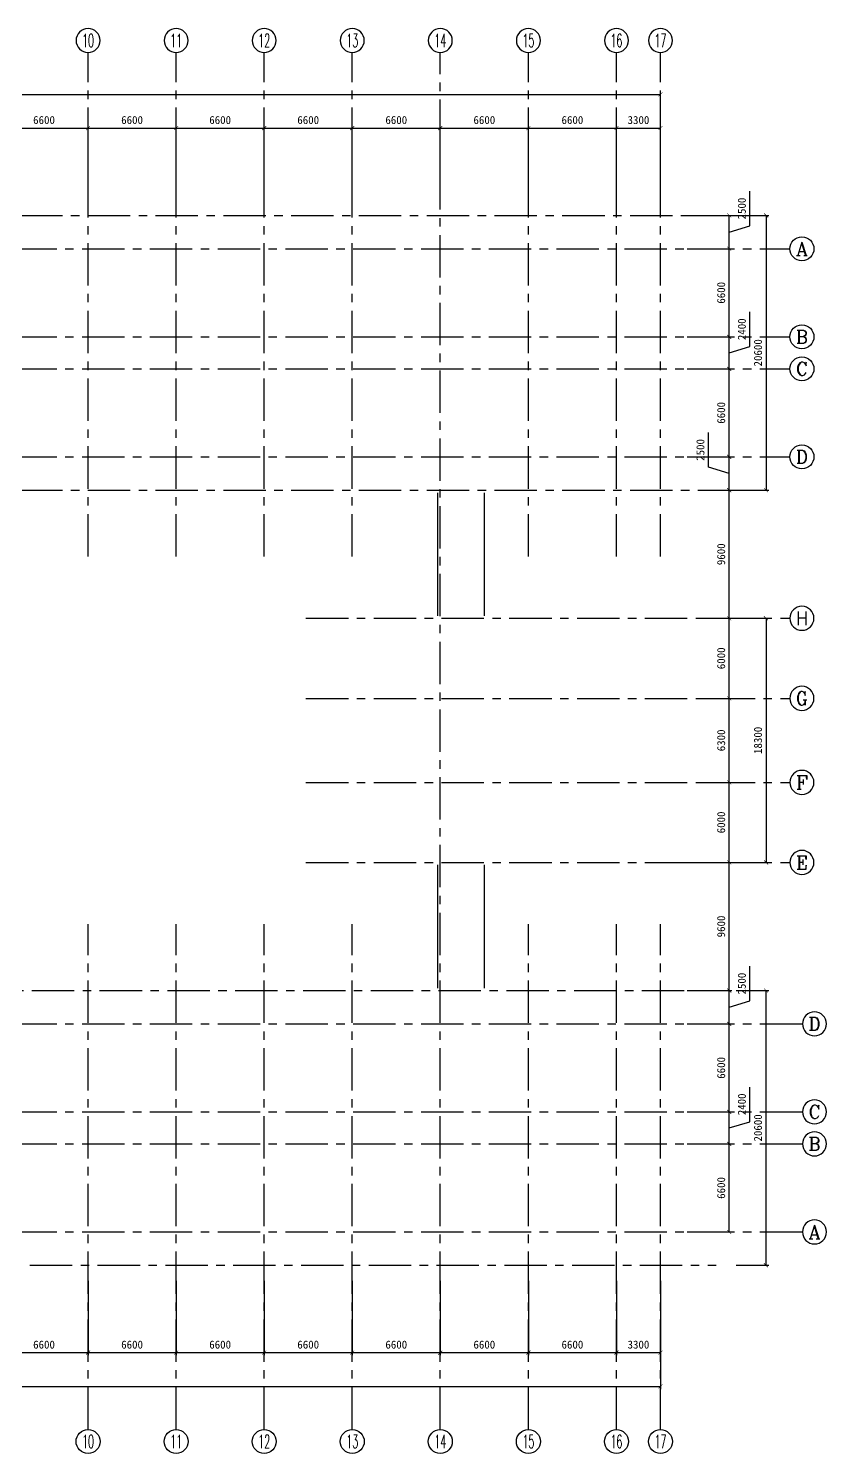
# Model space of a CAD drawing. Extents: x -738708 to 1376724, y 0 to 1572010.
# Drawn here: x -360828 to -301022, y 376015 to 482834 of the extents above; entities that cross this region are included whole.
import ezdxf
from ezdxf.enums import TextEntityAlignment as Align

# ---------------------------------------------------------------- set-up
doc = ezdxf.new("R2010")
doc.units = 0
doc.linetypes.add('CENTER', pattern=[50.8, 31.75, -6.35, 6.35, -6.35])
doc.layers.get('0').update_dxf_attribs({"linetype": 'CONTINUOUS'})
doc.layers.get('DEFPOINTS').update_dxf_attribs({"linetype": 'CONTINUOUS'})
for name, color, linetype in [('AXIS', 7, 'CONTINUOUS'), ('墙基线', 7, 'CONTINUOUS'), ('标注', 7, 'CONTINUOUS'), ('轴线', 1, 'CENTER'), ('轴线号', 7, 'CONTINUOUS')]:
    doc.layers.add(name, color=color, linetype=linetype)
doc.styles.add('COMPLEX', font='COMPLEX')
doc.dimstyles.new('ISO-25', dxfattribs={"dimtxt": 600, "dimasz": 300, "dimexe": 200, "dimexo": 2000, "dimgap": 300, "dimtad": 1, "dimdec": 0, "dimtxsty": 'STANDARD', "dimblk": 'ARCHTICK', "dimcen": 2.5, "dimazin": 3, "dimtfac": 1, "dimtdec": 0, "dimtmove": 0, "dimatfit": 3})

# ---------------------------------------------------------------- blocks, each defined once
blk = doc.blocks.new('_AXISO')
blk.add_circle((0, 0), 0.5)
at = {"layer": '轴线号', "style": 'COMPLEX', "width": 1.041667}
blk.add_attdef('A', text='', height=0.56, dxfattribs=at).set_placement((-0.25, -0.28), (0.25, -0.28), align=Align.FIT)
blk = doc.blocks.new('_ARCHTICK')
at = {"color": 0, "linetype": 'BYBLOCK', "const_width": 0.15}
blk.add_lwpolyline([(-0.5, -0.5), (0.5, 0.5)], dxfattribs=at)
blk = doc.blocks.new('*D15')
at = {"layer": 'DEFPOINTS', "color": 0}
for p in [(-362965, 390970), (-356365, 390970), (-356365, 383575)]:
    blk.add_point(p, dxfattribs=at)
at = {"layer": '标注', "color": 0}
for p, q in [((-362965, 388970), (-362965, 383375)), ((-356365, 388970), (-356365, 383375)), ((-362965, 383575), (-356365, 383575))]:
    blk.add_line(p, q, dxfattribs=at)
at = {"layer": '标注', "color": 0, "xscale": 300, "yscale": 300, "zscale": 300, "rotation": 180}
blk.add_blockref('_ARCHTICK', (-362965, 383575), dxfattribs=at)
at = {"layer": '标注', "color": 0, "xscale": 300, "yscale": 300, "zscale": 300}
blk.add_blockref('_ARCHTICK', (-356365, 383575), dxfattribs=at)
at = {"layer": '标注', "color": 0, "insert": (-359665, 384175), "char_height": 600, "attachment_point": 5}
blk.add_mtext('6600', dxfattribs=at)
blk = doc.blocks.new('*D16')
at = {"layer": 'DEFPOINTS', "color": 0}
for p in [(-356365, 390970), (-349765, 390970), (-349765, 383575)]:
    blk.add_point(p, dxfattribs=at)
at = {"layer": '标注', "color": 0}
for p, q in [((-356365, 388970), (-356365, 383375)), ((-349765, 388970), (-349765, 383375)), ((-356365, 383575), (-349765, 383575))]:
    blk.add_line(p, q, dxfattribs=at)
at = {"layer": '标注', "color": 0, "xscale": 300, "yscale": 300, "zscale": 300, "rotation": 180}
blk.add_blockref('_ARCHTICK', (-356365, 383575), dxfattribs=at)
at = {"layer": '标注', "color": 0, "xscale": 300, "yscale": 300, "zscale": 300}
blk.add_blockref('_ARCHTICK', (-349765, 383575), dxfattribs=at)
at = {"layer": '标注', "color": 0, "insert": (-353065, 384175), "char_height": 600, "attachment_point": 5}
blk.add_mtext('6600', dxfattribs=at)
blk = doc.blocks.new('*D17')
at = {"layer": 'DEFPOINTS', "color": 0}
for p in [(-349765, 390970), (-343165, 390970), (-343165, 383575)]:
    blk.add_point(p, dxfattribs=at)
at = {"layer": '标注', "color": 0}
for p, q in [((-349765, 388970), (-349765, 383375)), ((-343165, 388970), (-343165, 383375)), ((-349765, 383575), (-343165, 383575))]:
    blk.add_line(p, q, dxfattribs=at)
at = {"layer": '标注', "color": 0, "xscale": 300, "yscale": 300, "zscale": 300, "rotation": 180}
blk.add_blockref('_ARCHTICK', (-349765, 383575), dxfattribs=at)
at = {"layer": '标注', "color": 0, "xscale": 300, "yscale": 300, "zscale": 300}
blk.add_blockref('_ARCHTICK', (-343165, 383575), dxfattribs=at)
at = {"layer": '标注', "color": 0, "insert": (-346465, 384175), "char_height": 600, "attachment_point": 5}
blk.add_mtext('6600', dxfattribs=at)
blk = doc.blocks.new('*D18')
at = {"layer": 'DEFPOINTS', "color": 0}
for p in [(-343165, 390970), (-336565, 390970), (-336565, 383575)]:
    blk.add_point(p, dxfattribs=at)
at = {"layer": '标注', "color": 0}
for p, q in [((-343165, 388970), (-343165, 383375)), ((-336565, 388970), (-336565, 383375)), ((-343165, 383575), (-336565, 383575))]:
    blk.add_line(p, q, dxfattribs=at)
at = {"layer": '标注', "color": 0, "xscale": 300, "yscale": 300, "zscale": 300, "rotation": 180}
blk.add_blockref('_ARCHTICK', (-343165, 383575), dxfattribs=at)
at = {"layer": '标注', "color": 0, "xscale": 300, "yscale": 300, "zscale": 300}
blk.add_blockref('_ARCHTICK', (-336565, 383575), dxfattribs=at)
at = {"layer": '标注', "color": 0, "insert": (-339865, 384175), "char_height": 600, "attachment_point": 5}
blk.add_mtext('6600', dxfattribs=at)
blk = doc.blocks.new('*D19')
at = {"layer": 'DEFPOINTS', "color": 0}
for p in [(-336565, 390970), (-329965, 390970), (-329965, 383575)]:
    blk.add_point(p, dxfattribs=at)
at = {"layer": '标注', "color": 0}
for p, q in [((-336565, 388970), (-336565, 383375)), ((-329965, 388970), (-329965, 383375)), ((-336565, 383575), (-329965, 383575))]:
    blk.add_line(p, q, dxfattribs=at)
at = {"layer": '标注', "color": 0, "xscale": 300, "yscale": 300, "zscale": 300, "rotation": 180}
blk.add_blockref('_ARCHTICK', (-336565, 383575), dxfattribs=at)
at = {"layer": '标注', "color": 0, "xscale": 300, "yscale": 300, "zscale": 300}
blk.add_blockref('_ARCHTICK', (-329965, 383575), dxfattribs=at)
at = {"layer": '标注', "color": 0, "insert": (-333265, 384175), "char_height": 600, "attachment_point": 5}
blk.add_mtext('6600', dxfattribs=at)
blk = doc.blocks.new('*D20')
at = {"layer": 'DEFPOINTS', "color": 0}
for p in [(-329965, 390970), (-323365, 390970), (-323365, 383575)]:
    blk.add_point(p, dxfattribs=at)
at = {"layer": '标注', "color": 0}
for p, q in [((-329965, 388970), (-329965, 383375)), ((-323365, 388970), (-323365, 383375)), ((-329965, 383575), (-323365, 383575))]:
    blk.add_line(p, q, dxfattribs=at)
at = {"layer": '标注', "color": 0, "xscale": 300, "yscale": 300, "zscale": 300, "rotation": 180}
blk.add_blockref('_ARCHTICK', (-329965, 383575), dxfattribs=at)
at = {"layer": '标注', "color": 0, "xscale": 300, "yscale": 300, "zscale": 300}
blk.add_blockref('_ARCHTICK', (-323365, 383575), dxfattribs=at)
at = {"layer": '标注', "color": 0, "insert": (-326665, 384175), "char_height": 600, "attachment_point": 5}
blk.add_mtext('6600', dxfattribs=at)
blk = doc.blocks.new('*D21')
at = {"layer": 'DEFPOINTS', "color": 0}
for p in [(-323365, 390970), (-316765, 390970), (-316765, 383575)]:
    blk.add_point(p, dxfattribs=at)
at = {"layer": '标注', "color": 0}
for p, q in [((-323365, 388970), (-323365, 383375)), ((-316765, 388970), (-316765, 383375)), ((-323365, 383575), (-316765, 383575))]:
    blk.add_line(p, q, dxfattribs=at)
at = {"layer": '标注', "color": 0, "xscale": 300, "yscale": 300, "zscale": 300, "rotation": 180}
blk.add_blockref('_ARCHTICK', (-323365, 383575), dxfattribs=at)
at = {"layer": '标注', "color": 0, "xscale": 300, "yscale": 300, "zscale": 300}
blk.add_blockref('_ARCHTICK', (-316765, 383575), dxfattribs=at)
at = {"layer": '标注', "color": 0, "insert": (-320065, 384175), "char_height": 600, "attachment_point": 5}
blk.add_mtext('6600', dxfattribs=at)
blk = doc.blocks.new('*D22')
at = {"layer": 'DEFPOINTS', "color": 0}
for p in [(-316765, 390970), (-313465, 390970), (-313465, 383575)]:
    blk.add_point(p, dxfattribs=at)
at = {"layer": '标注', "color": 0}
for p, q in [((-316765, 388970), (-316765, 383375)), ((-313465, 388970), (-313465, 383375)), ((-316765, 383575), (-313465, 383575))]:
    blk.add_line(p, q, dxfattribs=at)
at = {"layer": '标注', "color": 0, "xscale": 300, "yscale": 300, "zscale": 300, "rotation": 180}
blk.add_blockref('_ARCHTICK', (-316765, 383575), dxfattribs=at)
at = {"layer": '标注', "color": 0, "xscale": 300, "yscale": 300, "zscale": 300}
blk.add_blockref('_ARCHTICK', (-313465, 383575), dxfattribs=at)
at = {"layer": '标注', "color": 0, "insert": (-315115, 384175), "char_height": 600, "attachment_point": 5}
blk.add_mtext('3300', dxfattribs=at)
blk = doc.blocks.new('*D23')
at = {"layer": 'DEFPOINTS', "color": 0}
for p in [(-412465, 385970), (-313465, 385970), (-313465, 381049)]:
    blk.add_point(p, dxfattribs=at)
at = {"layer": '标注', "color": 0}
for p, q in [((-412465, 383970), (-412465, 380849)), ((-313465, 383970), (-313465, 380849)), ((-412465, 381049), (-313465, 381049))]:
    blk.add_line(p, q, dxfattribs=at)
at = {"layer": '标注', "color": 0, "xscale": 300, "yscale": 300, "zscale": 300, "rotation": 180}
blk.add_blockref('_ARCHTICK', (-412465, 381049), dxfattribs=at)
at = {"layer": '标注', "color": 0, "xscale": 300, "yscale": 300, "zscale": 300}
blk.add_blockref('_ARCHTICK', (-313465, 381049), dxfattribs=at)
at = {"layer": '标注', "color": 0, "insert": (-362965, 381649), "char_height": 600, "attachment_point": 5}
blk.add_mtext('99000', dxfattribs=at)
blk = doc.blocks.new('*D33')
at = {"layer": 'DEFPOINTS', "color": 0}
for p in [(-309789, 410722), (-305555, 410722), (-309789, 390122)]:
    blk.add_point(p, dxfattribs=at)
at = {"layer": '标注', "color": 0}
for p, q in [((-307789, 410722), (-305355, 410722)), ((-305555, 390122), (-305555, 410722)), ((-307789, 390122), (-305355, 390122))]:
    blk.add_line(p, q, dxfattribs=at)
at = {"layer": '标注', "color": 0, "xscale": 300, "yscale": 300, "zscale": 300}
for p, rotation in [((-305555, 410722), 90), ((-305555, 390122), 270)]:
    blk.add_blockref('_ARCHTICK', p, dxfattribs=dict(at, rotation=rotation))
at = {"layer": '标注', "color": 0, "insert": (-306155, 400422), "char_height": 600, "attachment_point": 5, "rotation": 90}
blk.add_mtext('20600', dxfattribs=at)
blk = doc.blocks.new('*D34')
at = {"layer": 'DEFPOINTS', "color": 0}
for p in [(-313465, 399222), (-308314, 399222), (-313465, 392622)]:
    blk.add_point(p, dxfattribs=at)
at = {"layer": '标注', "color": 0}
for p, q in [((-311465, 399222), (-308114, 399222)), ((-308314, 392622), (-308314, 399222)), ((-311465, 392622), (-308114, 392622))]:
    blk.add_line(p, q, dxfattribs=at)
at = {"layer": '标注', "color": 0, "xscale": 300, "yscale": 300, "zscale": 300}
for p, rotation in [((-308314, 399222), 90), ((-308314, 392622), 270)]:
    blk.add_blockref('_ARCHTICK', p, dxfattribs=dict(at, rotation=rotation))
at = {"layer": '标注', "color": 0, "insert": (-308914, 395922), "char_height": 600, "attachment_point": 5, "rotation": 90}
blk.add_mtext('6600', dxfattribs=at)
blk = doc.blocks.new('*D31')
at = {"layer": 'DEFPOINTS', "color": 0}
for p in [(-313465, 408222), (-308314, 408222), (-313465, 401622)]:
    blk.add_point(p, dxfattribs=at)
at = {"layer": '标注', "color": 0}
for p, q in [((-311465, 408222), (-308114, 408222)), ((-308314, 401622), (-308314, 408222)), ((-311465, 401622), (-308114, 401622))]:
    blk.add_line(p, q, dxfattribs=at)
at = {"layer": '标注', "color": 0, "xscale": 300, "yscale": 300, "zscale": 300}
for p, rotation in [((-308314, 408222), 90), ((-308314, 401622), 270)]:
    blk.add_blockref('_ARCHTICK', p, dxfattribs=dict(at, rotation=rotation))
at = {"layer": '标注', "color": 0, "insert": (-308914, 404922), "char_height": 600, "attachment_point": 5, "rotation": 90}
blk.add_mtext('6600', dxfattribs=at)
blk = doc.blocks.new('*D30')
at = {"layer": 'DEFPOINTS', "color": 0}
for p in [(-313465, 401622), (-308314, 401622), (-313465, 399222)]:
    blk.add_point(p, dxfattribs=at)
at = {"layer": '标注', "color": 0}
for p, q in [((-306764, 400887), (-306764, 403487)), ((-311465, 401622), (-308114, 401622)), ((-308314, 399222), (-308314, 401622)), ((-308314, 400422), (-306764, 400887)), ((-311465, 399222), (-308114, 399222))]:
    blk.add_line(p, q, dxfattribs=at)
at = {"layer": '标注', "color": 0, "xscale": 300, "yscale": 300, "zscale": 300}
for p, rotation in [((-308314, 401622), 90), ((-308314, 399222), 270)]:
    blk.add_blockref('_ARCHTICK', p, dxfattribs=dict(at, rotation=rotation))
at = {"layer": '标注', "color": 0, "insert": (-307364, 402187), "char_height": 600, "attachment_point": 5, "rotation": 90}
blk.add_mtext('2400', dxfattribs=at)
blk = doc.blocks.new('*D32')
at = {"layer": 'DEFPOINTS', "color": 0}
for p in [(-313465, 410722), (-308314, 410722), (-313465, 408222)]:
    blk.add_point(p, dxfattribs=at)
at = {"layer": '标注', "color": 0}
for p, q in [((-306764, 409937), (-306764, 412537)), ((-311465, 410722), (-308114, 410722)), ((-308314, 408222), (-308314, 410722)), ((-308314, 409472), (-306764, 409937)), ((-311465, 408222), (-308114, 408222))]:
    blk.add_line(p, q, dxfattribs=at)
at = {"layer": '标注', "color": 0, "xscale": 300, "yscale": 300, "zscale": 300}
for p, rotation in [((-308314, 410722), 90), ((-308314, 408222), 270)]:
    blk.add_blockref('_ARCHTICK', p, dxfattribs=dict(at, rotation=rotation))
at = {"layer": '标注', "color": 0, "insert": (-307364, 411237), "char_height": 600, "attachment_point": 5, "rotation": 90}
blk.add_mtext('2500', dxfattribs=at)
blk = doc.blocks.new('*D35')
at = {"layer": 'DEFPOINTS', "color": 0}
for p in [(-313465, 420322), (-308314, 420322), (-313465, 410722)]:
    blk.add_point(p, dxfattribs=at)
at = {"layer": '标注', "color": 0}
for p, q in [((-311465, 420322), (-308114, 420322)), ((-308314, 410722), (-308314, 420322)), ((-311465, 410722), (-308114, 410722))]:
    blk.add_line(p, q, dxfattribs=at)
at = {"layer": '标注', "color": 0, "xscale": 300, "yscale": 300, "zscale": 300}
for p, rotation in [((-308314, 420322), 90), ((-308314, 410722), 270)]:
    blk.add_blockref('_ARCHTICK', p, dxfattribs=dict(at, rotation=rotation))
at = {"layer": '标注', "color": 0, "insert": (-308914, 415522), "char_height": 600, "attachment_point": 5, "rotation": 90}
blk.add_mtext('9600', dxfattribs=at)
blk = doc.blocks.new('*D36')
at = {"layer": 'DEFPOINTS', "color": 0}
for p in [(-308314, 426322), (-308164, 426322), (-308314, 420322)]:
    blk.add_point(p, dxfattribs=at)
at = {"layer": '标注', "color": 0}
for p, q in [((-310164, 426322), (-308514, 426322)), ((-308314, 420322), (-308314, 426322)), ((-310314, 420322), (-308514, 420322))]:
    blk.add_line(p, q, dxfattribs=at)
at = {"layer": '标注', "color": 0, "xscale": 300, "yscale": 300, "zscale": 300}
for p, rotation in [((-308314, 426322), 90), ((-308314, 420322), 270)]:
    blk.add_blockref('_ARCHTICK', p, dxfattribs=dict(at, rotation=rotation))
at = {"layer": '标注', "color": 0, "insert": (-308914, 423322), "char_height": 600, "attachment_point": 5, "rotation": 90}
blk.add_mtext('6000', dxfattribs=at)
blk = doc.blocks.new('*D37')
at = {"layer": 'DEFPOINTS', "color": 0}
for p in [(-308314, 432622), (-308314, 432622), (-308314, 426322)]:
    blk.add_point(p, dxfattribs=at)
at = {"layer": '标注', "color": 0}
for p, q in [((-310314, 432622), (-308514, 432622)), ((-308314, 426322), (-308314, 432622)), ((-310314, 426322), (-308514, 426322))]:
    blk.add_line(p, q, dxfattribs=at)
at = {"layer": '标注', "color": 0, "xscale": 300, "yscale": 300, "zscale": 300}
for p, rotation in [((-308314, 432622), 90), ((-308314, 426322), 270)]:
    blk.add_blockref('_ARCHTICK', p, dxfattribs=dict(at, rotation=rotation))
at = {"layer": '标注', "color": 0, "insert": (-308914, 429472), "char_height": 600, "attachment_point": 5, "rotation": 90}
blk.add_mtext('6300', dxfattribs=at)
blk = doc.blocks.new('*D38')
at = {"layer": 'DEFPOINTS', "color": 0}
for p in [(-308314, 438622), (-308314, 438622), (-308314, 432622)]:
    blk.add_point(p, dxfattribs=at)
at = {"layer": '标注', "color": 0}
for p, q in [((-310314, 438622), (-308514, 438622)), ((-308314, 432622), (-308314, 438622)), ((-310314, 432622), (-308514, 432622))]:
    blk.add_line(p, q, dxfattribs=at)
at = {"layer": '标注', "color": 0, "xscale": 300, "yscale": 300, "zscale": 300}
for p, rotation in [((-308314, 438622), 90), ((-308314, 432622), 270)]:
    blk.add_blockref('_ARCHTICK', p, dxfattribs=dict(at, rotation=rotation))
at = {"layer": '标注', "color": 0, "insert": (-308914, 435622), "char_height": 600, "attachment_point": 5, "rotation": 90}
blk.add_mtext('6000', dxfattribs=at)
blk = doc.blocks.new('*D39')
at = {"layer": 'DEFPOINTS', "color": 0}
for p in [(-308314, 448222), (-308314, 448222), (-308314, 438622)]:
    blk.add_point(p, dxfattribs=at)
at = {"layer": '标注', "color": 0}
for p, q in [((-310314, 448222), (-308514, 448222)), ((-308314, 438622), (-308314, 448222)), ((-310314, 438622), (-308514, 438622))]:
    blk.add_line(p, q, dxfattribs=at)
at = {"layer": '标注', "color": 0, "xscale": 300, "yscale": 300, "zscale": 300}
for p, rotation in [((-308314, 448222), 90), ((-308314, 438622), 270)]:
    blk.add_blockref('_ARCHTICK', p, dxfattribs=dict(at, rotation=rotation))
at = {"layer": '标注', "color": 0, "insert": (-308914, 443422), "char_height": 600, "attachment_point": 5, "rotation": 90}
blk.add_mtext('9600', dxfattribs=at)
blk = doc.blocks.new('*D40')
at = {"layer": 'DEFPOINTS', "color": 0}
for p in [(-308319, 450727), (-308319, 450727), (-308319, 448227)]:
    blk.add_point(p, dxfattribs=at)
at = {"layer": '标注', "color": 0}
for p, q in [((-309869, 449942), (-309869, 452542)), ((-310319, 450727), (-308519, 450727)), ((-308319, 449477), (-309869, 449942)), ((-308319, 448227), (-308319, 450727)), ((-310319, 448227), (-308519, 448227))]:
    blk.add_line(p, q, dxfattribs=at)
at = {"layer": '标注', "color": 0, "xscale": 300, "yscale": 300, "zscale": 300}
for p, rotation in [((-308319, 450727), 90), ((-308319, 448227), 270)]:
    blk.add_blockref('_ARCHTICK', p, dxfattribs=dict(at, rotation=rotation))
at = {"layer": '标注', "color": 0, "insert": (-310469, 451242), "char_height": 600, "attachment_point": 5, "rotation": 90}
blk.add_mtext('2500', dxfattribs=at)
blk = doc.blocks.new('*D41')
at = {"layer": 'DEFPOINTS', "color": 0}
for p in [(-313465, 457322), (-308314, 457322), (-313465, 450722)]:
    blk.add_point(p, dxfattribs=at)
at = {"layer": '标注', "color": 0}
for p, q in [((-311465, 457322), (-308114, 457322)), ((-308314, 450722), (-308314, 457322)), ((-311465, 450722), (-308114, 450722))]:
    blk.add_line(p, q, dxfattribs=at)
at = {"layer": '标注', "color": 0, "xscale": 300, "yscale": 300, "zscale": 300}
for p, rotation in [((-308314, 457322), 90), ((-308314, 450722), 270)]:
    blk.add_blockref('_ARCHTICK', p, dxfattribs=dict(at, rotation=rotation))
at = {"layer": '标注', "color": 0, "insert": (-308914, 454022), "char_height": 600, "attachment_point": 5, "rotation": 90}
blk.add_mtext('6600', dxfattribs=at)
blk = doc.blocks.new('*D42')
at = {"layer": 'DEFPOINTS', "color": 0}
for p in [(-313465, 459722), (-308314, 459722), (-313465, 457322)]:
    blk.add_point(p, dxfattribs=at)
at = {"layer": '标注', "color": 0}
for p, q in [((-306764, 458987), (-306764, 461587)), ((-311465, 459722), (-308114, 459722)), ((-308314, 457322), (-308314, 459722)), ((-308314, 458522), (-306764, 458987)), ((-311465, 457322), (-308114, 457322))]:
    blk.add_line(p, q, dxfattribs=at)
at = {"layer": '标注', "color": 0, "xscale": 300, "yscale": 300, "zscale": 300}
for p, rotation in [((-308314, 459722), 90), ((-308314, 457322), 270)]:
    blk.add_blockref('_ARCHTICK', p, dxfattribs=dict(at, rotation=rotation))
at = {"layer": '标注', "color": 0, "insert": (-307364, 460287), "char_height": 600, "attachment_point": 5, "rotation": 90}
blk.add_mtext('2400', dxfattribs=at)
blk = doc.blocks.new('*D43')
at = {"layer": 'DEFPOINTS', "color": 0}
for p in [(-313465, 466322), (-308314, 466322), (-313465, 459722)]:
    blk.add_point(p, dxfattribs=at)
at = {"layer": '标注', "color": 0}
for p, q in [((-311465, 466322), (-308114, 466322)), ((-308314, 459722), (-308314, 466322)), ((-311465, 459722), (-308114, 459722))]:
    blk.add_line(p, q, dxfattribs=at)
at = {"layer": '标注', "color": 0, "xscale": 300, "yscale": 300, "zscale": 300}
for p, rotation in [((-308314, 466322), 90), ((-308314, 459722), 270)]:
    blk.add_blockref('_ARCHTICK', p, dxfattribs=dict(at, rotation=rotation))
at = {"layer": '标注', "color": 0, "insert": (-308914, 463022), "char_height": 600, "attachment_point": 5, "rotation": 90}
blk.add_mtext('6600', dxfattribs=at)
blk = doc.blocks.new('*D44')
at = {"layer": 'DEFPOINTS', "color": 0}
for p in [(-313465, 468822), (-308314, 468822), (-313465, 466322)]:
    blk.add_point(p, dxfattribs=at)
at = {"layer": '标注', "color": 0}
for p, q in [((-306764, 468037), (-306764, 470637)), ((-311465, 468822), (-308114, 468822)), ((-308314, 466322), (-308314, 468822)), ((-308314, 467572), (-306764, 468037)), ((-311465, 466322), (-308114, 466322))]:
    blk.add_line(p, q, dxfattribs=at)
at = {"layer": '标注', "color": 0, "xscale": 300, "yscale": 300, "zscale": 300}
for p, rotation in [((-308314, 468822), 90), ((-308314, 466322), 270)]:
    blk.add_blockref('_ARCHTICK', p, dxfattribs=dict(at, rotation=rotation))
at = {"layer": '标注', "color": 0, "insert": (-307364, 469337), "char_height": 600, "attachment_point": 5, "rotation": 90}
blk.add_mtext('2500', dxfattribs=at)
blk = doc.blocks.new('*D45')
at = {"layer": 'DEFPOINTS', "color": 0}
for p in [(-311465, 468822), (-311465, 448222), (-305555, 448222)]:
    blk.add_point(p, dxfattribs=at)
at = {"layer": '标注', "color": 0}
for p, q in [((-309465, 468822), (-305355, 468822)), ((-305555, 468822), (-305555, 448222)), ((-309465, 448222), (-305355, 448222))]:
    blk.add_line(p, q, dxfattribs=at)
at = {"layer": '标注', "color": 0, "xscale": 300, "yscale": 300, "zscale": 300}
for p, rotation in [((-305555, 468822), 90), ((-305555, 448222), 270)]:
    blk.add_blockref('_ARCHTICK', p, dxfattribs=dict(at, rotation=rotation))
at = {"layer": '标注', "color": 0, "insert": (-306155, 458522), "char_height": 600, "attachment_point": 5, "rotation": 90}
blk.add_mtext('20600', dxfattribs=at)
blk = doc.blocks.new('*D46')
at = {"layer": 'DEFPOINTS', "color": 0}
for p in [(-310314, 438622), (-310314, 420322), (-305555, 420322)]:
    blk.add_point(p, dxfattribs=at)
at = {"layer": '标注', "color": 0}
for p, q in [((-308314, 438622), (-305355, 438622)), ((-305555, 438622), (-305555, 420322)), ((-308314, 420322), (-305355, 420322))]:
    blk.add_line(p, q, dxfattribs=at)
at = {"layer": '标注', "color": 0, "xscale": 300, "yscale": 300, "zscale": 300}
for p, rotation in [((-305555, 438622), 90), ((-305555, 420322), 270)]:
    blk.add_blockref('_ARCHTICK', p, dxfattribs=dict(at, rotation=rotation))
at = {"layer": '标注', "color": 0, "insert": (-306155, 429472), "char_height": 600, "attachment_point": 5, "rotation": 90}
blk.add_mtext('18300', dxfattribs=at)
blk = doc.blocks.new('*D56')
at = {"layer": 'DEFPOINTS', "color": 0}
for p in [(-356365, 475369), (-362965, 467975), (-356365, 467975)]:
    blk.add_point(p, dxfattribs=at)
at = {"layer": '标注', "color": 0}
for p, q in [((-362965, 469975), (-362965, 475569)), ((-362965, 475369), (-356365, 475369)), ((-356365, 469975), (-356365, 475569))]:
    blk.add_line(p, q, dxfattribs=at)
at = {"layer": '标注', "color": 0, "xscale": 300, "yscale": 300, "zscale": 300, "rotation": 180}
blk.add_blockref('_ARCHTICK', (-362965, 475369), dxfattribs=at)
at = {"layer": '标注', "color": 0, "xscale": 300, "yscale": 300, "zscale": 300}
blk.add_blockref('_ARCHTICK', (-356365, 475369), dxfattribs=at)
at = {"layer": '标注', "color": 0, "insert": (-359665, 475969), "char_height": 600, "attachment_point": 5}
blk.add_mtext('6600', dxfattribs=at)
blk = doc.blocks.new('*D54')
at = {"layer": 'DEFPOINTS', "color": 0}
for p in [(-313465, 477895), (-412465, 472975), (-313465, 472975)]:
    blk.add_point(p, dxfattribs=at)
at = {"layer": '标注', "color": 0}
for p, q in [((-412465, 474975), (-412465, 478095)), ((-412465, 477895), (-313465, 477895)), ((-313465, 474975), (-313465, 478095))]:
    blk.add_line(p, q, dxfattribs=at)
at = {"layer": '标注', "color": 0, "xscale": 300, "yscale": 300, "zscale": 300, "rotation": 180}
blk.add_blockref('_ARCHTICK', (-412465, 477895), dxfattribs=at)
at = {"layer": '标注', "color": 0, "xscale": 300, "yscale": 300, "zscale": 300}
blk.add_blockref('_ARCHTICK', (-313465, 477895), dxfattribs=at)
at = {"layer": '标注', "color": 0, "insert": (-362965, 478495), "char_height": 600, "attachment_point": 5}
blk.add_mtext('99000', dxfattribs=at)
blk = doc.blocks.new('*D63')
at = {"layer": 'DEFPOINTS', "color": 0}
for p in [(-313465, 475369), (-316765, 467975), (-313465, 467975)]:
    blk.add_point(p, dxfattribs=at)
at = {"layer": '标注', "color": 0}
for p, q in [((-316765, 469975), (-316765, 475569)), ((-316765, 475369), (-313465, 475369)), ((-313465, 469975), (-313465, 475569))]:
    blk.add_line(p, q, dxfattribs=at)
at = {"layer": '标注', "color": 0, "xscale": 300, "yscale": 300, "zscale": 300, "rotation": 180}
blk.add_blockref('_ARCHTICK', (-316765, 475369), dxfattribs=at)
at = {"layer": '标注', "color": 0, "xscale": 300, "yscale": 300, "zscale": 300}
blk.add_blockref('_ARCHTICK', (-313465, 475369), dxfattribs=at)
at = {"layer": '标注', "color": 0, "insert": (-315115, 475969), "char_height": 600, "attachment_point": 5}
blk.add_mtext('3300', dxfattribs=at)
blk = doc.blocks.new('*D62')
at = {"layer": 'DEFPOINTS', "color": 0}
for p in [(-316765, 475369), (-323365, 467975), (-316765, 467975)]:
    blk.add_point(p, dxfattribs=at)
at = {"layer": '标注', "color": 0}
for p, q in [((-323365, 469975), (-323365, 475569)), ((-323365, 475369), (-316765, 475369)), ((-316765, 469975), (-316765, 475569))]:
    blk.add_line(p, q, dxfattribs=at)
at = {"layer": '标注', "color": 0, "xscale": 300, "yscale": 300, "zscale": 300, "rotation": 180}
blk.add_blockref('_ARCHTICK', (-323365, 475369), dxfattribs=at)
at = {"layer": '标注', "color": 0, "xscale": 300, "yscale": 300, "zscale": 300}
blk.add_blockref('_ARCHTICK', (-316765, 475369), dxfattribs=at)
at = {"layer": '标注', "color": 0, "insert": (-320065, 475969), "char_height": 600, "attachment_point": 5}
blk.add_mtext('6600', dxfattribs=at)
blk = doc.blocks.new('*D61')
at = {"layer": 'DEFPOINTS', "color": 0}
for p in [(-323365, 475369), (-329965, 467975), (-323365, 467975)]:
    blk.add_point(p, dxfattribs=at)
at = {"layer": '标注', "color": 0}
for p, q in [((-329965, 469975), (-329965, 475569)), ((-329965, 475369), (-323365, 475369)), ((-323365, 469975), (-323365, 475569))]:
    blk.add_line(p, q, dxfattribs=at)
at = {"layer": '标注', "color": 0, "xscale": 300, "yscale": 300, "zscale": 300, "rotation": 180}
blk.add_blockref('_ARCHTICK', (-329965, 475369), dxfattribs=at)
at = {"layer": '标注', "color": 0, "xscale": 300, "yscale": 300, "zscale": 300}
blk.add_blockref('_ARCHTICK', (-323365, 475369), dxfattribs=at)
at = {"layer": '标注', "color": 0, "insert": (-326665, 475969), "char_height": 600, "attachment_point": 5}
blk.add_mtext('6600', dxfattribs=at)
blk = doc.blocks.new('*D60')
at = {"layer": 'DEFPOINTS', "color": 0}
for p in [(-329965, 475369), (-336565, 467975), (-329965, 467975)]:
    blk.add_point(p, dxfattribs=at)
at = {"layer": '标注', "color": 0}
for p, q in [((-336565, 469975), (-336565, 475569)), ((-336565, 475369), (-329965, 475369)), ((-329965, 469975), (-329965, 475569))]:
    blk.add_line(p, q, dxfattribs=at)
at = {"layer": '标注', "color": 0, "xscale": 300, "yscale": 300, "zscale": 300, "rotation": 180}
blk.add_blockref('_ARCHTICK', (-336565, 475369), dxfattribs=at)
at = {"layer": '标注', "color": 0, "xscale": 300, "yscale": 300, "zscale": 300}
blk.add_blockref('_ARCHTICK', (-329965, 475369), dxfattribs=at)
at = {"layer": '标注', "color": 0, "insert": (-333265, 475969), "char_height": 600, "attachment_point": 5}
blk.add_mtext('6600', dxfattribs=at)
blk = doc.blocks.new('*D59')
at = {"layer": 'DEFPOINTS', "color": 0}
for p in [(-336565, 475369), (-343165, 467975), (-336565, 467975)]:
    blk.add_point(p, dxfattribs=at)
at = {"layer": '标注', "color": 0}
for p, q in [((-343165, 469975), (-343165, 475569)), ((-343165, 475369), (-336565, 475369)), ((-336565, 469975), (-336565, 475569))]:
    blk.add_line(p, q, dxfattribs=at)
at = {"layer": '标注', "color": 0, "xscale": 300, "yscale": 300, "zscale": 300, "rotation": 180}
blk.add_blockref('_ARCHTICK', (-343165, 475369), dxfattribs=at)
at = {"layer": '标注', "color": 0, "xscale": 300, "yscale": 300, "zscale": 300}
blk.add_blockref('_ARCHTICK', (-336565, 475369), dxfattribs=at)
at = {"layer": '标注', "color": 0, "insert": (-339865, 475969), "char_height": 600, "attachment_point": 5}
blk.add_mtext('6600', dxfattribs=at)
blk = doc.blocks.new('*D58')
at = {"layer": 'DEFPOINTS', "color": 0}
for p in [(-343165, 475369), (-349765, 467975), (-343165, 467975)]:
    blk.add_point(p, dxfattribs=at)
at = {"layer": '标注', "color": 0}
for p, q in [((-349765, 469975), (-349765, 475569)), ((-349765, 475369), (-343165, 475369)), ((-343165, 469975), (-343165, 475569))]:
    blk.add_line(p, q, dxfattribs=at)
at = {"layer": '标注', "color": 0, "xscale": 300, "yscale": 300, "zscale": 300, "rotation": 180}
blk.add_blockref('_ARCHTICK', (-349765, 475369), dxfattribs=at)
at = {"layer": '标注', "color": 0, "xscale": 300, "yscale": 300, "zscale": 300}
blk.add_blockref('_ARCHTICK', (-343165, 475369), dxfattribs=at)
at = {"layer": '标注', "color": 0, "insert": (-346465, 475969), "char_height": 600, "attachment_point": 5}
blk.add_mtext('6600', dxfattribs=at)
blk = doc.blocks.new('*D57')
at = {"layer": 'DEFPOINTS', "color": 0}
for p in [(-349765, 475369), (-356365, 467975), (-349765, 467975)]:
    blk.add_point(p, dxfattribs=at)
at = {"layer": '标注', "color": 0}
for p, q in [((-356365, 469975), (-356365, 475569)), ((-356365, 475369), (-349765, 475369)), ((-349765, 469975), (-349765, 475569))]:
    blk.add_line(p, q, dxfattribs=at)
at = {"layer": '标注', "color": 0, "xscale": 300, "yscale": 300, "zscale": 300, "rotation": 180}
blk.add_blockref('_ARCHTICK', (-356365, 475369), dxfattribs=at)
at = {"layer": '标注', "color": 0, "xscale": 300, "yscale": 300, "zscale": 300}
blk.add_blockref('_ARCHTICK', (-349765, 475369), dxfattribs=at)
at = {"layer": '标注', "color": 0, "insert": (-353065, 475969), "char_height": 600, "attachment_point": 5}
blk.add_mtext('6600', dxfattribs=at)

msp = doc.modelspace()

# ---------------------------------------------------------------- linework, layer by layer
at = {"layer": '墙基线'}
for p, q in [((-330149.5, 438807.3), (-330149.5, 448037.3)), ((-326664.5, 438807.3), (-326664.5, 448037.3)), ((-330149.5, 410907.3), (-330149.5, 420137.3)), ((-326664.5, 410907.3), (-326664.5, 420137.3))]:
    msp.add_line(p, q, dxfattribs=at)
at = {"layer": '轴线', "ltscale": 100}
for p, q in [((-356364.5, 443258.7), (-356364.5, 481033.5)), ((-349764.5, 443258.7), (-349764.5, 481033.5)), ((-343164.5, 443258.7), (-343164.5, 481033.5)), ((-336564.5, 443258.7), (-336564.5, 481033.5)), ((-329964.5, 377815.3), (-329964.5, 481033.5)), ((-323364.5, 443258.7), (-323364.5, 481033.5)), ((-316764.5, 443258.7), (-316764.5, 481033.5)), ((-313464.5, 443258.7), (-313464.5, 481033.5)), ((-417341.3, 468822.3), (-305542.8, 468822.3)), ((-422850.1, 466322.3), (-303763.8, 466322.3)), ((-422850.1, 459722.3), (-303763.8, 459722.3)), ((-422850.1, 457322.3), (-303763.8, 457322.3)), ((-422850.1, 450722.3), (-303763.8, 450722.3)), ((-417341.3, 448222.3), (-305542.8, 448222.3)), ((-340032.3, 438622.3), (-303763.8, 438622.3)), ((-340032.3, 432622.3), (-303763.8, 432622.3)), ((-340032.3, 426322.3), (-303763.8, 426322.3)), ((-340032.3, 420322.3), (-303763.8, 420322.3)), ((-356364.5, 377815.3), (-356364.5, 415685.9)), ((-349764.5, 377815.3), (-349764.5, 415685.9)), ((-343164.5, 377815.3), (-343164.5, 415685.9)), ((-336564.5, 377815.3), (-336564.5, 415685.9)), ((-323364.5, 377815.3), (-323364.5, 415685.9)), ((-316764.5, 377815.3), (-316764.5, 415685.9)), ((-313464.5, 377815.3), (-313464.5, 415685.9)), ((-416455.7, 410722.3), (-309366.5, 410722.3)), ((-422850.1, 408222.3), (-302822, 408222.3)), ((-422850.1, 401622.3), (-302822, 401622.3)), ((-422850.1, 399222.3), (-302822, 399222.3)), ((-422850.1, 392622.3), (-302822, 392622.3)), ((-416605, 390122.3), (-309299.7, 390122.3))]:
    msp.add_line(p, q, dxfattribs=at)

# ---------------------------------------------------------------- block references
at = {"layer": 'AXIS'}
ref = msp.add_blockref('_AXISO', (-356364.5, 481933.5), dxfattribs=dict(at, xscale=-1800, yscale=1800, zscale=1800, rotation=180))
ref.add_attrib('A', '10', dxfattribs={"layer": '轴线号', "height": 1008, "style": 'COMPLEX', "width": 0.646552}).set_placement((-356814.5, 481429.5), (-355914.5, 481429.5), align=Align.FIT)
ref = msp.add_blockref('_AXISO', (-349764.5, 481933.5), dxfattribs=dict(at, xscale=-1800, yscale=1800, zscale=1800, rotation=180))
ref.add_attrib('A', '11', dxfattribs={"layer": '轴线号', "height": 1008, "style": 'COMPLEX', "width": 0.78125}).set_placement((-350214.5, 481429.5), (-349314.5, 481429.5), align=Align.FIT)
ref = msp.add_blockref('_AXISO', (-343164.5, 481933.5), dxfattribs=dict(at, xscale=-1800, yscale=1800, zscale=1800, rotation=180))
ref.add_attrib('A', '12', dxfattribs={"layer": '轴线号', "height": 1008, "style": 'COMPLEX', "width": 0.646552}).set_placement((-343614.5, 481429.5), (-342714.5, 481429.5), align=Align.FIT)
ref = msp.add_blockref('_AXISO', (-336564.5, 481933.5), dxfattribs=dict(at, xscale=-1800, yscale=1800, zscale=1800, rotation=180))
ref.add_attrib('A', '13', dxfattribs={"layer": '轴线号', "height": 1008, "style": 'COMPLEX', "width": 0.646552}).set_placement((-337014.5, 481429.5), (-336114.5, 481429.5), align=Align.FIT)
ref = msp.add_blockref('_AXISO', (-329964.5, 481933.5), dxfattribs=dict(at, xscale=-1800, yscale=1800, zscale=1800, rotation=180))
ref.add_attrib('A', '14', dxfattribs={"layer": '轴线号', "height": 1008, "style": 'COMPLEX', "width": 0.604839}).set_placement((-330414.5, 481429.5), (-329514.5, 481429.5), align=Align.FIT)
ref = msp.add_blockref('_AXISO', (-323364.5, 481933.5), dxfattribs=dict(at, xscale=-1800, yscale=1800, zscale=1800, rotation=180))
ref.add_attrib('A', '15', dxfattribs={"layer": '轴线号', "height": 1008, "style": 'COMPLEX', "width": 0.646552}).set_placement((-323814.5, 481429.5), (-322914.5, 481429.5), align=Align.FIT)
ref = msp.add_blockref('_AXISO', (-316764.5, 481933.5), dxfattribs=dict(at, xscale=-1800, yscale=1800, zscale=1800, rotation=180))
ref.add_attrib('A', '16', dxfattribs={"layer": '轴线号', "height": 1008, "style": 'COMPLEX', "width": 0.646552}).set_placement((-317214.5, 481429.5), (-316314.5, 481429.5), align=Align.FIT)
ref = msp.add_blockref('_AXISO', (-313464.5, 481933.5), dxfattribs=dict(at, xscale=-1800, yscale=1800, zscale=1800, rotation=180))
ref.add_attrib('A', '17', dxfattribs={"layer": '轴线号', "height": 1008, "style": 'COMPLEX', "width": 0.646552}).set_placement((-313914.5, 481429.5), (-313014.5, 481429.5), align=Align.FIT)
ref = msp.add_blockref('_AXISO', (-302863.8, 466322.3), dxfattribs=dict(at, xscale=1800, yscale=1800, zscale=1800, rotation=180))
ref.add_attrib('A', 'A', dxfattribs={"layer": '轴线号', "height": 1008, "style": 'COMPLEX', "width": 1.041667}).set_placement((-303313.8, 465818.3), (-302413.8, 465818.3), align=Align.FIT)
ref = msp.add_blockref('_AXISO', (-302863.8, 459722.3), dxfattribs=dict(at, xscale=1800, yscale=1800, zscale=1800, rotation=180))
ref.add_attrib('A', 'B', dxfattribs={"layer": '轴线号', "height": 1008, "style": 'COMPLEX', "width": 1.102941}).set_placement((-303313.8, 459218.3), (-302413.8, 459218.3), align=Align.FIT)
ref = msp.add_blockref('_AXISO', (-302863.8, 457322.3), dxfattribs=dict(at, xscale=1800, yscale=1800, zscale=1800, rotation=180))
ref.add_attrib('A', 'C', dxfattribs={"layer": '轴线号', "height": 1008, "style": 'COMPLEX', "width": 1.25}).set_placement((-303313.8, 456818.3), (-302413.8, 456818.3), align=Align.FIT)
ref = msp.add_blockref('_AXISO', (-302863.8, 450722.3), dxfattribs=dict(at, xscale=1800, yscale=1800, zscale=1800, rotation=180))
ref.add_attrib('A', 'D', dxfattribs={"layer": '轴线号', "height": 1008, "style": 'COMPLEX', "width": 1.102941}).set_placement((-303313.8, 450218.3), (-302413.8, 450218.3), align=Align.FIT)
ref = msp.add_blockref('_AXISO', (-302863.8, 438622.3), dxfattribs=dict(at, xscale=-1800, yscale=1800, zscale=1800))
ref.add_attrib('A', 'H', dxfattribs={"layer": '轴线号', "height": 1008, "style": 'COMPLEX', "width": 0.9375}).set_placement((-303313.8, 438118.3), (-302413.8, 438118.3), align=Align.FIT)
ref = msp.add_blockref('_AXISO', (-302863.8, 432622.3), dxfattribs=dict(at, xscale=-1800, yscale=1800, zscale=1800))
ref.add_attrib('A', 'G', dxfattribs={"layer": '轴线号', "height": 1008, "style": 'COMPLEX', "width": 1.041667}).set_placement((-303313.8, 432118.3), (-302413.8, 432118.3), align=Align.FIT)
ref = msp.add_blockref('_AXISO', (-302863.8, 426322.3), dxfattribs=dict(at, xscale=-1800, yscale=1800, zscale=1800))
ref.add_attrib('A', 'F', dxfattribs={"layer": '轴线号', "height": 1008, "style": 'COMPLEX', "width": 1.171875}).set_placement((-303313.8, 425818.3), (-302413.8, 425818.3), align=Align.FIT)
ref = msp.add_blockref('_AXISO', (-302863.8, 420322.3), dxfattribs=dict(at, xscale=-1800, yscale=1800, zscale=1800))
ref.add_attrib('A', 'E', dxfattribs={"layer": '轴线号', "height": 1008, "style": 'COMPLEX', "width": 1.171875}).set_placement((-303313.8, 419818.3), (-302413.8, 419818.3), align=Align.FIT)
ref = msp.add_blockref('_AXISO', (-301922, 408222.3), dxfattribs=dict(at, xscale=-1800, yscale=1800, zscale=1800))
ref.add_attrib('A', 'D', dxfattribs={"layer": '轴线号', "height": 1008, "style": 'COMPLEX', "width": 1.102941}).set_placement((-302372, 407718.3), (-301472, 407718.3), align=Align.FIT)
ref = msp.add_blockref('_AXISO', (-301922, 401622.3), dxfattribs=dict(at, xscale=-1800, yscale=1800, zscale=1800))
ref.add_attrib('A', 'C', dxfattribs={"layer": '轴线号', "height": 1008, "style": 'COMPLEX', "width": 1.25}).set_placement((-302372, 401118.3), (-301472, 401118.3), align=Align.FIT)
ref = msp.add_blockref('_AXISO', (-301922, 399222.3), dxfattribs=dict(at, xscale=-1800, yscale=1800, zscale=1800))
ref.add_attrib('A', 'B', dxfattribs={"layer": '轴线号', "height": 1008, "style": 'COMPLEX', "width": 1.102941}).set_placement((-302372, 398718.3), (-301472, 398718.3), align=Align.FIT)
ref = msp.add_blockref('_AXISO', (-301922, 392622.3), dxfattribs=dict(at, xscale=-1800, yscale=1800, zscale=1800))
ref.add_attrib('A', 'A', dxfattribs={"layer": '轴线号', "height": 1008, "style": 'COMPLEX', "width": 1.041667}).set_placement((-302372, 392118.3), (-301472, 392118.3), align=Align.FIT)
ref = msp.add_blockref('_AXISO', (-356364.5, 376915.3), dxfattribs=dict(at, xscale=1800, yscale=1800, zscale=1800))
ref.add_attrib('A', '10', dxfattribs={"layer": '轴线号', "height": 1008, "style": 'COMPLEX', "width": 0.646552}).set_placement((-356814.5, 376411.3), (-355914.5, 376411.3), align=Align.FIT)
ref = msp.add_blockref('_AXISO', (-349764.5, 376915.3), dxfattribs=dict(at, xscale=1800, yscale=1800, zscale=1800))
ref.add_attrib('A', '11', dxfattribs={"layer": '轴线号', "height": 1008, "style": 'COMPLEX', "width": 0.78125}).set_placement((-350214.5, 376411.3), (-349314.5, 376411.3), align=Align.FIT)
ref = msp.add_blockref('_AXISO', (-343164.5, 376915.3), dxfattribs=dict(at, xscale=1800, yscale=1800, zscale=1800))
ref.add_attrib('A', '12', dxfattribs={"layer": '轴线号', "height": 1008, "style": 'COMPLEX', "width": 0.646552}).set_placement((-343614.5, 376411.3), (-342714.5, 376411.3), align=Align.FIT)
ref = msp.add_blockref('_AXISO', (-336564.5, 376915.3), dxfattribs=dict(at, xscale=1800, yscale=1800, zscale=1800))
ref.add_attrib('A', '13', dxfattribs={"layer": '轴线号', "height": 1008, "style": 'COMPLEX', "width": 0.646552}).set_placement((-337014.5, 376411.3), (-336114.5, 376411.3), align=Align.FIT)
ref = msp.add_blockref('_AXISO', (-329964.5, 376915.3), dxfattribs=dict(at, xscale=1800, yscale=1800, zscale=1800))
ref.add_attrib('A', '14', dxfattribs={"layer": '轴线号', "height": 1008, "style": 'COMPLEX', "width": 0.604839}).set_placement((-330414.5, 376411.3), (-329514.5, 376411.3), align=Align.FIT)
ref = msp.add_blockref('_AXISO', (-323364.5, 376915.3), dxfattribs=dict(at, xscale=1800, yscale=1800, zscale=1800))
ref.add_attrib('A', '15', dxfattribs={"layer": '轴线号', "height": 1008, "style": 'COMPLEX', "width": 0.646552}).set_placement((-323814.5, 376411.3), (-322914.5, 376411.3), align=Align.FIT)
ref = msp.add_blockref('_AXISO', (-316764.5, 376915.3), dxfattribs=dict(at, xscale=1800, yscale=1800, zscale=1800))
ref.add_attrib('A', '16', dxfattribs={"layer": '轴线号', "height": 1008, "style": 'COMPLEX', "width": 0.646552}).set_placement((-317214.5, 376411.3), (-316314.5, 376411.3), align=Align.FIT)
ref = msp.add_blockref('_AXISO', (-313464.5, 376915.3), dxfattribs=dict(at, xscale=1800, yscale=1800, zscale=1800))
ref.add_attrib('A', '17', dxfattribs={"layer": '轴线号', "height": 1008, "style": 'COMPLEX', "width": 0.646552}).set_placement((-313914.5, 376411.3), (-313014.5, 376411.3), align=Align.FIT)

# ---------------------------------------------------------------- dimensions: what is measured, and where the dimension line sits
at = {"layer": '标注'}
for base, p1, p2, picture, middle in [((-313464.5, 477895.3), (-412464.5, 472974.5), (-313464.5, 472974.5), '*D54', (-362964.5, 478495.3)), ((-313464.5, 381049.3), (-412464.5, 385970.1), (-313464.5, 385970.1), '*D23', (-362964.5, 381649.3))]:
    dim = msp.add_linear_dim(base=base, p1=p1, p2=p2, dimstyle='ISO-25', dxfattribs=at)
    dim.commit()
    dim.dimension.update_dxf_attribs({"geometry": picture, "text_midpoint": middle})
for base, p1, p2, picture, middle in [((-356364.5, 475369.1), (-362964.5, 467974.5), (-356364.5, 467974.5), '*D56', (-359664.5, 475969.1)), ((-349764.5, 475369.1), (-356364.5, 467974.5), (-349764.5, 467974.5), '*D57', (-353064.5, 475969.1)), ((-343164.5, 475369.1), (-349764.5, 467974.5), (-343164.5, 467974.5), '*D58', (-346464.5, 475969.1)), ((-336564.5, 475369.1), (-343164.5, 467974.5), (-336564.5, 467974.5), '*D59', (-339864.5, 475969.1)), ((-329964.5, 475369.1), (-336564.5, 467974.5), (-329964.5, 467974.5), '*D60', (-333264.5, 475969.1)), ((-323364.5, 475369.1), (-329964.5, 467974.5), (-323364.5, 467974.5), '*D61', (-326664.5, 475969.1)), ((-316764.5, 475369.1), (-323364.5, 467974.5), (-316764.5, 467974.5), '*D62', (-320064.5, 475969.1)), ((-313464.5, 475369.1), (-316764.5, 467974.5), (-313464.5, 467974.5), '*D63', (-315114.5, 475969.1)), ((-356364.5, 383575.5), (-362964.5, 390970.1), (-356364.5, 390970.1), '*D15', (-359664.5, 384175.5)), ((-349764.5, 383575.5), (-356364.5, 390970.1), (-349764.5, 390970.1), '*D16', (-353064.5, 384175.5)), ((-343164.5, 383575.5), (-349764.5, 390970.1), (-343164.5, 390970.1), '*D17', (-346464.5, 384175.5)), ((-336564.5, 383575.5), (-343164.5, 390970.1), (-336564.5, 390970.1), '*D18', (-339864.5, 384175.5)), ((-329964.5, 383575.5), (-336564.5, 390970.1), (-329964.5, 390970.1), '*D19', (-333264.5, 384175.5)), ((-323364.5, 383575.5), (-329964.5, 390970.1), (-323364.5, 390970.1), '*D20', (-326664.5, 384175.5)), ((-316764.5, 383575.5), (-323364.5, 390970.1), (-316764.5, 390970.1), '*D21', (-320064.5, 384175.5)), ((-313464.5, 383575.5), (-316764.5, 390970.1), (-313464.5, 390970.1), '*D22', (-315114.5, 384175.5))]:
    dim = msp.add_linear_dim(base=base, p1=p1, p2=p2, dimstyle='ISO-25', override={"dimtmove": 1}, dxfattribs=at)
    dim.commit()
    dim.dimension.update_dxf_attribs({"geometry": picture, "text_midpoint": middle})
for base, p1, p2, picture, middle in [((-308313.9, 468822.3), (-313464.5, 466322.3), (-313464.5, 468822.3), '*D44', (-307363.9, 468337.3)), ((-308313.9, 466322.3), (-313464.5, 459722.3), (-313464.5, 466322.3), '*D43', (-308913.9, 463022.3)), ((-308313.9, 459722.3), (-313464.5, 457322.3), (-313464.5, 459722.3), '*D42', (-307363.9, 459287.3)), ((-308313.9, 457322.3), (-313464.5, 450722.3), (-313464.5, 457322.3), '*D41', (-308913.9, 454022.3)), ((-308318.9, 450727.3), (-308318.9, 448227.3), (-308318.9, 450727.3), '*D40', (-310468.9, 450242.3)), ((-308313.9, 448222.3), (-308313.9, 438622.3), (-308313.9, 448222.3), '*D39', (-308913.9, 443422.3)), ((-308313.9, 438622.3), (-308313.9, 432622.3), (-308313.9, 438622.3), '*D38', (-308913.9, 435622.3)), ((-308313.9, 432622.3), (-308313.9, 426322.3), (-308313.9, 432622.3), '*D37', (-308913.9, 429472.3)), ((-308313.9, 426322.3), (-308313.9, 420322.3), (-308163.9, 426322.3), '*D36', (-308913.9, 423322.3)), ((-308313.9, 410722.3), (-313464.5, 408222.3), (-313464.5, 410722.3), '*D32', (-307363.9, 410237.3)), ((-308313.9, 408222.3), (-313464.5, 401622.3), (-313464.5, 408222.3), '*D31', (-308913.9, 404922.3)), ((-308313.9, 401622.3), (-313464.5, 399222.3), (-313464.5, 401622.3), '*D30', (-307363.9, 401187.3))]:
    dim = msp.add_linear_dim(base=base, p1=p1, p2=p2, angle=90, dimstyle='ISO-25', override={"dimtmove": 1}, dxfattribs=at)
    dim.commit()
    dim.dimension.update_dxf_attribs({"geometry": picture, "text_midpoint": middle})
for base, p1, p2, picture, middle in [((-305554.9, 448222.3), (-311464.5, 468822.3), (-311464.5, 448222.3), '*D45', (-306154.9, 458522.3)), ((-305554.9, 420322.3), (-310313.9, 438622.3), (-310313.9, 420322.3), '*D46', (-306154.9, 429472.3)), ((-308313.9, 420322.3), (-313464.5, 410722.3), (-313464.5, 420322.3), '*D35', (-308913.9, 415522.3)), ((-305554.9, 410722.3), (-309789.2, 390122.3), (-309789.2, 410722.3), '*D33', (-306154.9, 400422.3)), ((-308313.9, 399222.3), (-313464.5, 392622.3), (-313464.5, 399222.3), '*D34', (-308913.9, 395922.3))]:
    dim = msp.add_linear_dim(base=base, p1=p1, p2=p2, angle=90, dimstyle='ISO-25', dxfattribs=at)
    dim.commit()
    dim.dimension.update_dxf_attribs({"geometry": picture, "text_midpoint": middle})

doc.saveas('drawing.dxf')
